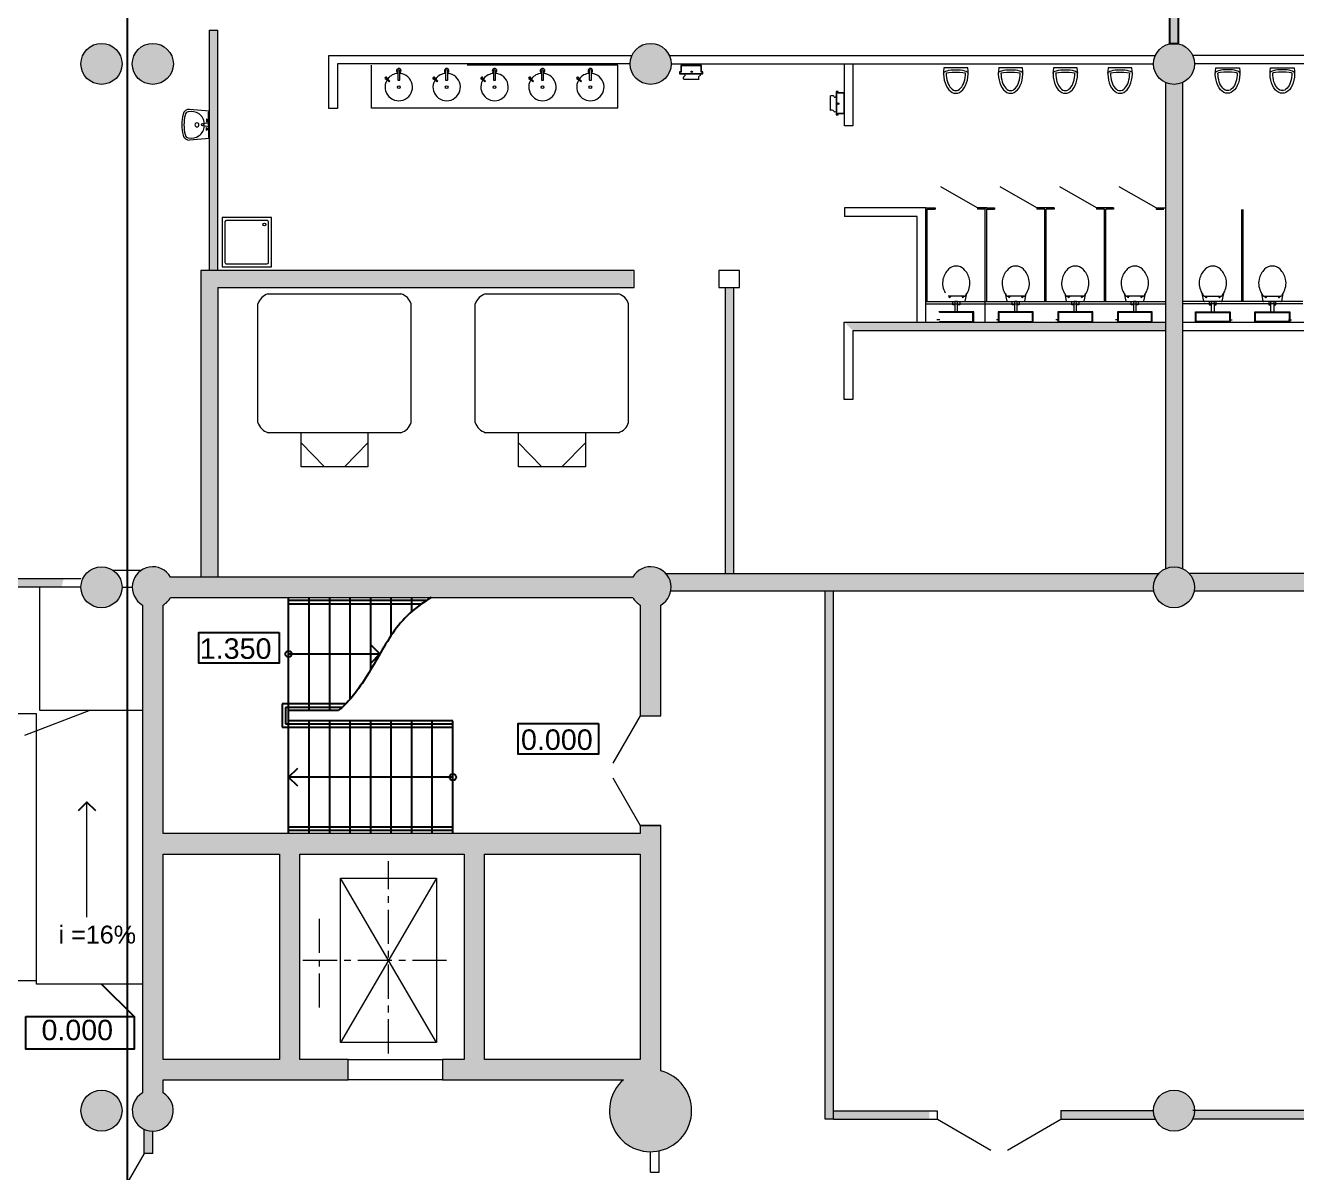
# Model space of a CAD drawing. Header units: millimetres. Extents: x 72919 to 485785, y -53256 to 338519.
# Drawn here: x 296849 to 315426, y 44520 to 61287 of the extents above; entities that cross this region are included whole.
import ezdxf
from ezdxf.enums import TextEntityAlignment as Align

# ---------------------------------------------------------------- set-up
doc = ezdxf.new("R2010")
doc.units = ezdxf.units.MM
doc.linetypes.add('CENTER', pattern=[2, 1.25, -0.25, 0.25, -0.25])
doc.linetypes.add('CONTI', pattern=[0])
doc.layers.add('1', color=7, linetype='Continuous')
for name, color, linetype, lineweight in [('door', 177, 'Continuous', 9), ('equipments', 137, 'CONTI', 20), ('h', 7, 'Continuous', 9), ('lifts', 7, 'Continuous', 35), ('stairs', 4, 'Continuous', 5), ('wall', 5, 'Continuous', 40)]:
    doc.layers.add(name, color=color, linetype=linetype, lineweight=lineweight)
doc.styles.add('Arial Cyr', font='arial.ttf', dxfattribs={"width": 0.95})
doc.styles.add('STW_ARIAL', font='arial.ttf')
doc.styles.add('МВВ-22', font='arial.ttf', dxfattribs={"height": 300})

# ---------------------------------------------------------------- blocks, each defined once
blk = doc.blocks.new('ваааа')
at = {"layer": 'equipments'}
for p, q in [((-369642, -1782120), (-369672, -1782444)), ((-369201, -1782120), (-369642, -1782120)), ((-369621, -1782139), (-369642, -1782120)), ((-369450, -1782139), (-369621, -1782139)), ((-369518, -1782170), (-369493, -1782145)), ((-369518, -1782170), (-369468, -1782170)), ((-369468, -1782170), (-369493, -1782145)), ((-369450, -1782139), (-369450, -1782154)), ((-369421, -1782139), (-369450, -1782139)), ((-369450, -1782154), (-369439, -1782231)), ((-369421, -1782139), (-369393, -1782139)), ((-369393, -1782154), (-369402, -1782231)), ((-369393, -1782139), (-369221, -1782139)), ((-369393, -1782139), (-369393, -1782154)), ((-369378, -1782170), (-369353, -1782145)), ((-369328, -1782170), (-369378, -1782170)), ((-369328, -1782170), (-369353, -1782145)), ((-369221, -1782139), (-369201, -1782120)), ((-369201, -1782120), (-369171, -1782444))]:
    blk.add_line(p, q, dxfattribs=at)
blk.add_circle((-369421, -1782231), 18.6, dxfattribs=at)
for centre, radius, start, end in [((-369425, -1782416), 213, 94.8865, 193.5636), ((-369421, -1782326), 33.3, 89.9999, 269.9999), ((-369421, -1782326), 33.3, 269.9999, 89.9999), ((-369418, -1782416), 213, 346.4205, 84.8429), ((-369572, -1782453), 100, 174.8668, 259.4494), ((-369568, -1782454), 65, 190.4709, 259.3154), ((-369421, -1781831), 740, 256.7936, 269.992), ((-369418, -1781846), 691, 256.4574, 269.7643), ((-369424, -1781846), 691, 270.2355, 283.5424), ((-369421, -1781831), 740, 270.0079, 283.2062), ((-369274, -1782454), 65, 280.6844, 349.5289), ((-369271, -1782453), 100, 280.5504, 5.133)]:
    blk.add_arc(centre, radius, start, end, dxfattribs=at)
blk = doc.blocks.new('цукенгш')
at = {"layer": 'equipments'}
for p, q in [((-371910, -1780247), (-371910, -1780840)), ((-371295, -1780226), (-371888, -1780226)), ((-371274, -1780840), (-371274, -1780247)), ((-371888, -1780861), (-371295, -1780861))]:
    blk.add_line(p, q, dxfattribs=at)
blk.add_lwpolyline([(-371952, -1780184), (-371952, -1780904), (-371232, -1780904), (-371232, -1780184)], close=True, dxfattribs=at)
blk.add_circle((-371334, -1780802), 21.2, dxfattribs=at)
for centre, start, end in [((-371888, -1780247), 90.0001, 180.0001), ((-371295, -1780247), 0.0001, 90.0001), ((-371888, -1780840), 180.0001, 270.0001), ((-371295, -1780840), 270.0001, 0.0001)]:
    blk.add_arc(centre, 21.2, start, end, dxfattribs=at)
blk = doc.blocks.new('миприпм')
at = {"layer": 'equipments', "extrusion": (-5.61418e-17, 7.70757e-17, -1)}
blk.add_line((-374835, -1795300), (-375184, -1795300), dxfattribs=at)
for major_axis, ratio, start_param, end_param in [((0, -296), 0.607083, 1.317881, 4.965305), ((0, -257), 0.54742, 1.570796, 4.712389)]:
    blk.add_ellipse((-375009, -1795226), major_axis=major_axis, ratio=ratio, start_param=start_param, end_param=end_param, dxfattribs=at)
at = {"layer": 'equipments'}
for major_axis, ratio in [((180, 0), 0.270009), ((143, 0), 0.084246)]:
    blk.add_ellipse((-375009, -1795226), major_axis=major_axis, ratio=ratio, start_param=3.141593, end_param=6.283185, dxfattribs=at)
blk = doc.blocks.new('Джакузи')
at = {"layer": 'equipments'}
for points in [[(-854177, 561180), (-854177, 562913)], [(-854028, 563062), (-852086, 563062)], [(-851937, 561180), (-851937, 562913)], [(-854028, 561032), (-852086, 561032)], [(-852568, 561032), (-852568, 560532), (-853546, 560532), (-853546, 561032), (-852568, 561032)], [(-853546, 560884), (-853203, 560532)], [(-852568, 560884), (-852911, 560532)]]:
    blk.add_lwpolyline(points, dxfattribs=at)
for centre, start, end in [((-853960, 562844), 107.4611, 162.5389), ((-852154, 562844), 17.4611, 72.5389), ((-853960, 561249), 197.4611, 252.5389), ((-852154, 561249), 287.4611, 342.5389)]:
    blk.add_arc(centre, 228, start, end, dxfattribs=at)

msp = doc.modelspace()

# ---------------------------------------------------------------- hatches: boundary and pattern name
at = {"ltscale": 500, "true_color": 0x000000}
h = msp.add_hatch(color=18, dxfattribs=at)
h.dxf.hatch_style = 1
edge = h.paths.add_edge_path()
edge.add_line((297409.71794, 53199.99864), (294975.43377, 53199.99944))
edge.add_line((294975.43377, 53199.99944), (294975.43614, 53074.99944))
edge.add_line((294975.43614, 53074.99944), (297379.30211, 53074.99944))
edge.add_arc((298094.40876, 52967.19392), 723.18708, 161.221227941, 171.426962129, ccw=False)
h.paths.add_polyline_path([(294800.43379, 60724.99944), (294675.43379, 60724.99944), (294675.43379, 53074.99954), (294800.43379, 53074.9995)])
h.paths.add_polyline_path([(294800.43379, 68074.8962), (294675.43379, 68074.8962), (294675.43379, 60724.99944), (294800.43379, 60724.99944)])
h.paths.add_polyline_path([(297960.43379, 62500.52744), (294800.43379, 62500.52744), (294800.43379, 62375.52744), (297960.43379, 62375.52744)])
h.paths.add_polyline_path([(298335.43379, 62500.52744), (297960.43379, 62500.52744), (297960.43379, 62375.52744), (298335.43379, 62375.52744)])
h.paths.add_polyline_path([(298710.43379, 62500.52744), (298335.43379, 62500.52744), (298335.43379, 62375.52744), (298710.43379, 62375.52744)])
h.paths.add_polyline_path([(299535.43379, 62500.52744), (298710.43379, 62500.52744), (298710.43379, 62375.52744), (299535.43379, 62375.52744)])
h = msp.add_hatch(color=18, dxfattribs=at)
h.dxf.hatch_style = 1
h.paths.add_polyline_path([(313572.93379, 68081.58208), (313697.93379, 68081.58208), (313697.93379, 61018.41681), (313572.93379, 61018.41681)])
h = msp.add_hatch(color=18, dxfattribs=at)
h.dxf.hatch_style = 1
h.paths.add_polyline_path([(299660.43379, 62220.52744), (299535.43379, 62220.52744), (299535.43379, 65794.46182), (299660.43379, 65794.46182)])
h.paths.add_polyline_path([(299660.43379, 57704.64019), (299535.43379, 57704.64019), (299535.43379, 61219.99944), (299660.43379, 61219.99944)])
h = msp.add_hatch(color=18, dxfattribs=at)
h.dxf.hatch_style = 1
edge = h.paths.add_edge_path()
edge.add_arc((297960.43379, 60724.99944), 300, 0, 360)
h = msp.add_hatch(color=18, dxfattribs=at)
h.dxf.hatch_style = 1
edge = h.paths.add_edge_path()
edge.add_arc((298710.43379, 60724.99944), 300, 0, 360)
h = msp.add_hatch(color=18, dxfattribs=at)
h.dxf.hatch_style = 1
edge = h.paths.add_edge_path()
edge.add_arc((305985.43379, 60724.99944), 300, 0, 360)
h = msp.add_hatch(color=18, dxfattribs=at)
h.dxf.hatch_style = 1
edge = h.paths.add_edge_path()
edge.add_arc((313635.43379, 60724.99944), 300, 0, 360)
h = msp.add_hatch(color=18, dxfattribs=at)
h.dxf.hatch_style = 1
edge = h.paths.add_edge_path()
edge.add_arc((313635.43379, 53074.99944), 300, 65.449533108, 114.698213468, ccw=False)
edge.add_line((313760.08216, 53347.87814), (313760.08216, 60453.74039))
edge.add_line((313760.08216, 60453.74039), (313510.08216, 60453.74039))
edge.add_line((313510.08216, 60453.74039), (313510.08216, 53347.55581))
h = msp.add_hatch(color=18, dxfattribs=at)
h.dxf.hatch_style = 1
h.paths.add_polyline_path([(299410.43379, 57704.64019), (299410.43379, 53224.99944), (299660.43379, 53224.99944), (299660.43379, 57454.64019), (305725.01453, 57454.64019), (305725.01453, 57704.64019)])
h = msp.add_hatch(color=18, dxfattribs=at)
h.dxf.hatch_style = 1
h.paths.add_polyline_path([(307075.15373, 53274.99944), (307075.13383, 57454.53298), (307199.91801, 57454.53298), (307199.9379, 53274.99944)])
h = msp.add_hatch(color=18, dxfattribs=at)
h.dxf.hatch_style = 1
h.paths.add_polyline_path([(308817.10301, 56949.68636), (308937.10301, 56829.68636), (313510.08216, 56828.96652), (313510.08216, 56948.96652)])
h = msp.add_hatch(color=18, dxfattribs=at)
h.dxf.hatch_style = 1
edge = h.paths.add_edge_path()
edge.add_arc((297960.43379, 53074.99944), 300, 0, 360)
h = msp.add_hatch(color=18, dxfattribs=at)
h.dxf.hatch_style = 1
edge = h.paths.add_edge_path()
edge.add_line((306135.43379, 51194.99944), (306135.43379, 52815.19182))
edge.add_arc((305985.43379, 53074.99944), 300, 300, 510)
edge.add_line((305725.62616, 53224.99944), (298970.24141, 53224.99944))
edge.add_arc((298710.43379, 53074.99944), 300, 30, 240)
edge.add_line((298560.43379, 52815.19182), (298560.43379, 45684.80706))
edge.add_arc((298710.43379, 45424.99944), 300, 120, 420)
edge.add_line((298860.43379, 45684.80706), (298860.43379, 45874.99944))
edge.add_line((298860.43379, 45874.99944), (301565.43379, 45874.99944))
edge.add_line((301565.43379, 45874.99944), (301565.43379, 46174.99944))
edge.add_line((301565.43379, 46174.99944), (300860.43379, 46174.99944))
edge.add_line((300860.43379, 46174.99944), (300860.43379, 49174.99944))
edge.add_line((300860.43379, 49174.99944), (303260.43379, 49174.99944))
edge.add_line((303260.43379, 49174.99944), (303260.43379, 46174.99944))
edge.add_line((303260.43379, 46174.99944), (302945.43379, 46174.99944))
edge.add_line((302945.43379, 46174.99944), (302945.43379, 45874.99944))
edge.add_line((302945.43379, 45874.99944), (305588.57109, 45874.99944))
edge.add_arc((305985.43379, 45424.99944), 600, 131.409622109, 435.522487814)
edge.add_line((306135.43379, 46005.94695), (306135.43379, 49594.99944))
edge.add_line((306135.43379, 49594.99944), (305835.43379, 49594.99944))
edge.add_line((305835.43379, 49594.99944), (305835.43379, 49474.99944))
edge.add_line((305835.43379, 49474.99944), (298860.43379, 49474.99944))
edge.add_line((298860.43379, 49474.99944), (298860.43379, 52815.19182))
edge.add_arc((298710.43379, 53074.99944), 300, 300, 330)
edge.add_line((298970.24141, 52924.99944), (305725.62616, 52924.99944))
edge.add_arc((305985.43379, 53074.99944), 300, 210, 240)
edge.add_line((305835.43379, 52815.19182), (305835.43379, 51194.99944))
edge.add_line((305835.43379, 51194.99944), (306135.43379, 51194.99944))
h.paths.add_polyline_path([(300560.43379, 49174.99944), (300560.43379, 46174.99944), (298860.43379, 46174.99944), (298860.43379, 49174.99944)], flags=16)
h.paths.add_polyline_path([(305835.43379, 49174.99944), (305835.43379, 46174.99944), (303560.43379, 46174.99944), (303560.43379, 49174.99944)], flags=16)
h = msp.add_hatch(color=18, dxfattribs=at)
h.dxf.hatch_style = 1
edge = h.paths.add_edge_path()
edge.add_arc((313635.43379, 53074.99944), 300, 0, 360)
h = msp.add_hatch(color=18, dxfattribs=at)
h.dxf.hatch_style = 1
edge = h.paths.add_edge_path()
edge.add_arc((313635.43379, 53074.99944), 300, 138.189685104, 189.594068227, ccw=False)
edge.add_line((313411.82699, 53274.99944), (306209.04058, 53274.99944))
edge.add_line((306209.04058, 53274.99944), (306281.23777, 53024.99944))
edge.add_line((306281.23777, 53024.99944), (313339.6298, 53024.99944))
edge = h.paths.add_edge_path()
edge.add_arc((313635.43379, 53074.99944), 300, -9.594068227, 41.810314896, ccw=False)
edge.add_line((313931.23777, 53024.99944), (317289.99702, 53024.92216))
edge.add_line((317289.99702, 53024.92216), (317289.99702, 53274.92216))
edge.add_line((317289.99702, 53274.92216), (313859.04058, 53274.99944))
h = msp.add_hatch(color=18, dxfattribs=at)
h.dxf.hatch_style = 1
h.paths.add_polyline_path([(308660.43379, 53024.99944), (308535.43379, 53024.99944), (308535.43379, 45299.99944), (308660.43379, 45299.99944)])
h.paths.add_polyline_path([(310180.5814, 45419.99944), (308660.43379, 45419.99944), (308660.43379, 45299.99944), (310060.5814, 45299.99944), (310060.5814, 45424.99944), (310180.5814, 45424.99944)])
edge = h.paths.add_edge_path()
edge.add_line((313335.43379, 45424.99944), (311980.5814, 45424.99944))
edge.add_line((311980.5814, 45424.99944), (311980.5814, 45299.99944))
edge.add_line((311980.5814, 45299.99944), (313362.71598, 45299.99944))
edge.add_arc((313635.43379, 45424.99944), 300, 180, 204.624318352, ccw=False)
edge = h.paths.add_edge_path()
edge.add_line((317785.10742, 45424.99944), (313935.43379, 45424.99944))
edge.add_arc((313635.43379, 45424.99944), 300, -24.624318352, 0, ccw=False)
edge.add_line((313908.15159, 45299.99944), (317785.10742, 45299.99944))
edge.add_line((317785.10742, 45299.99944), (317785.10742, 45424.99944))
h = msp.add_hatch(color=18, dxfattribs=at)
h.dxf.hatch_style = 1
edge = h.paths.add_edge_path()
edge.add_arc((297960.43379, 45424.99944), 300, 0, 360)
h = msp.add_hatch(color=18, dxfattribs=at)
h.dxf.hatch_style = 1
edge = h.paths.add_edge_path()
edge.add_arc((313635.43379, 45424.99944), 300, 0, 360)
h = msp.add_hatch(color=18, dxfattribs=at)
h.dxf.hatch_style = 1
h.paths.add_polyline_path([(298710.43379, 45124.99944, -0.1078592265), (298585.43379, 45152.28164), (298585.43379, 44799.99944), (298710.43379, 44799.99944)])
at = {"layer": '1', "ltscale": 500, "true_color": 0x000000}
h = msp.add_hatch(color=18, dxfattribs=at)
h.dxf.hatch_style = 1
h.paths.add_polyline_path([(301404.99073, 60724.19337), (301284.99073, 60844.19337), (301284.99073, 60076.64019), (301404.99073, 60076.64019), (301404.99073, 60724.19337)], flags=0)
h = msp.add_hatch(color=18, dxfattribs=at)
h.dxf.hatch_style = 1
h.paths.add_polyline_path([(301284.99073, 60844.19337), (301404.99073, 60724.19337), (305685.43612, 60724.19337), (305685.43612, 60844.19337), (301284.99073, 60844.19337)], flags=0)
h = msp.add_hatch(color=18, dxfattribs=at)
h.dxf.hatch_style = 1
h.paths.add_polyline_path([(306285.43448, 60844.19337), (306285.43448, 60724.19337), (313335.43612, 60724.19337), (313335.43612, 60844.19337), (306285.43448, 60844.19337)], flags=0)
h = msp.add_hatch(color=18, dxfattribs=at)
h.dxf.hatch_style = 1
h.paths.add_polyline_path([(313935.43394, 60843.99309), (313935.43394, 60723.99309), (320985.43666, 60723.99309), (320985.43666, 60843.99309), (313935.43394, 60843.99309)], flags=0)
h = msp.add_hatch(color=18, dxfattribs=at)
h.dxf.hatch_style = 1
h.paths.add_polyline_path([(308937.10301, 60723.9378), (308817.10301, 60723.9378), (308817.10301, 59819.6865), (308937.10301, 59819.6865), (308937.10301, 60723.9378)], flags=0)
h = msp.add_hatch(color=18, dxfattribs=at)
h.dxf.hatch_style = 1
h.paths.add_polyline_path([(309887.08216, 58499.6865), (310007.08216, 58619.6865), (308817.10301, 58619.6865), (308817.10301, 58499.6865), (309887.08216, 58499.6865)], flags=0)
h = msp.add_hatch(color=18, dxfattribs=at)
h.dxf.hatch_style = 1
h.paths.add_polyline_path([(310007.08216, 58619.6865), (309887.08216, 58499.6865), (309887.08216, 56829.69263), (310007.08216, 56949.69284), (310007.08216, 58619.6865)], flags=0)
h = msp.add_hatch(color=18, dxfattribs=at)
h.dxf.hatch_style = 1
h.paths.add_polyline_path([(308935.10301, 56824.68636), (308815.10301, 56944.68636), (308815.10301, 55819.19477), (308935.10301, 55819.19477), (308935.10301, 56824.68636)], flags=0)
h = msp.add_hatch(color=18, dxfattribs=at)
h.dxf.hatch_style = 1
h.paths.add_polyline_path([(317427.06132, 56829.70435), (317547.06132, 56949.70435), (313757.08216, 56949.70435), (313757.08216, 56829.70435), (317427.06132, 56829.70435)], flags=0)

# ---------------------------------------------------------------- linework, layer by layer
at = {"color": 18, "ltscale": 500, "true_color": 0x000000}
for p, q in [((300695.43379, 52099.90421), (302028.71739, 52099.90504)), ((301529.51524, 51369.90421), (300600.43379, 51369.90421)), ((300600.43379, 51369.90421), (300600.43379, 51029.90421)), ((300650.43379, 51319.90421), (300650.43379, 51079.90421)), ((301476.67253, 51319.90421), (300650.43379, 51319.90421)), ((300600.43379, 51029.90421), (303095.43379, 51029.90421)), ((300650.43379, 51079.90421), (303095.43379, 51079.90421)), ((303095.43379, 50299.90496), (300695.43304, 50299.90346))]:
    msp.add_line(p, q, dxfattribs=at)
for points in [[(298335.43379, 98177.18863), (298335.43379, 24530.8122)], [(298335.43379, 98177.18863), (298335.43379, 24530.8122)], [(300695.43379, 49474.90421), (300695.43379, 52924.90421)], [(302707.82827, 52879.90421), (300695.43379, 52879.90421)], [(302634.73381, 52829.90421), (300695.43379, 52829.90421)], [(300995.43379, 51274.90421), (300995.43379, 52924.90421)], [(301295.43379, 51274.90421), (301295.43379, 52924.90421)], [(301595.43379, 51440.04476), (301595.43379, 52924.90421)], [(301895.43379, 51872.78672), (301895.43379, 52924.90421)], [(302195.43379, 52371.30498), (302195.43379, 52924.90421)], [(302495.43379, 52721.19299), (302495.43379, 52924.90421)], [(300555.4624, 52414.90421), (300555.4624, 51966.84709), (299381.66906, 51966.84709), (299381.66906, 52414.90421), (300555.4624, 52414.90421)], [(301900.29716, 51971.48465), (302028.71843, 52099.90609), (301900.29699, 52228.32736)], [(301424.72684, 51274.90421), (300695.43379, 51274.90421)], [(303095.43379, 51124.90421), (300695.43379, 51124.90421)], [(300995.43379, 49474.90421), (300995.43379, 51124.90421)], [(301295.43379, 49474.90421), (301295.43379, 51124.90421)], [(301595.43379, 49474.90421), (301595.43379, 51124.90421)], [(301895.43379, 49474.90421), (301895.43379, 51124.90421)], [(302195.43379, 49474.90421), (302195.43379, 51124.90421)], [(302495.43379, 49474.90421), (302495.43379, 51124.90421)], [(302795.43379, 49474.90421), (302795.43379, 51124.90421)], [(303095.43379, 49474.90421), (303095.43379, 51124.90421)], [(305221.86882, 51083.75564), (305221.86882, 50635.69852), (304048.07548, 50635.69852), (304048.07548, 51083.75564), (305221.86882, 51083.75564)], [(300823.85393, 50428.32377), (300695.43266, 50299.90234), (300823.85409, 50171.48107)], [(297876.16827, 49805.44559), (297747.74683, 49933.86686), (297619.32556, 49805.44543)], [(303095.43379, 49569.90421), (300695.43379, 49569.90421)], [(303095.43379, 49519.90421), (300695.43379, 49519.90421)], [(298437.99897, 46802.61041), (297960.43379, 47274.99944)]]:
    msp.add_lwpolyline(points, dxfattribs=at)
for points in [[(313572.93379, 68081.58208), (313697.93379, 68081.58208), (313697.93379, 61018.41681), (313572.93379, 61018.41681)], [(296856.54007, 46802.61332), (298437.99897, 46802.61041), (298437.99814, 46323.21072), (296856.53925, 46323.21364)]]:
    msp.add_lwpolyline(points, close=True, dxfattribs=at)
for centre in [(300695.43379, 52099.90421), (303095.43379, 50299.90421)]:
    msp.add_circle(centre, 47.15975, dxfattribs=at)
msp.add_open_spline([(302778.05601, 52924.90421), (302650.58626, 52845.40072), (302322.62992, 52612.08393), (302002.2375, 52050.04325), (301680.2312, 51507.01026), (301479.58985, 51320.62509), (301424.72684, 51274.90421)], degree=3, knots=[290.4222048742, 290.4222048742, 290.4222048742, 290.4222048742, 736.1981615021, 1501.8926358691, 2223.837016862, 2490.5763718328, 2490.5763718328, 2490.5763718328, 2490.5763718328], dxfattribs=at)
at = {"layer": 'door', "ltscale": 100}
for p, q in [((305835.43379, 51194.90421), (305435.43379, 50502.08389)), ((305435.43379, 50287.72453), (305835.43379, 49594.90421)), ((310180.5814, 45299.99944), (310960.00426, 44849.99944)), ((311201.15854, 44849.99944), (311980.5814, 45299.99944))]:
    msp.add_line(p, q, dxfattribs=at)
at = {"layer": 'door'}
msp.add_line((298585.43379, 44799.99944), (298135.43379, 44020.57658), dxfattribs=at)
at = {"layer": 'equipments'}
for p, q in [((301904.99073, 60076.64019), (301904.99073, 60706.64019)), ((305504.99073, 60706.64019), (303304.99073, 60706.64019)), ((305504.99073, 60076.64019), (305504.99073, 60706.64019)), ((302114.16924, 60511.11395), (302124.77021, 60521.72618)), ((302163.52592, 60461.80966), (302114.16924, 60511.11395)), ((302124.80145, 60521.75745), (302174.15813, 60472.45316)), ((302174.15888, 60471.03895), (302164.94014, 60461.81041)), ((302814.16924, 60511.11395), (302824.77021, 60521.72618)), ((302863.52592, 60461.80966), (302814.16924, 60511.11395)), ((302824.80145, 60521.75745), (302874.15813, 60472.45316)), ((302874.15888, 60471.03895), (302864.94014, 60461.81041)), ((303514.16924, 60511.11395), (303524.77021, 60521.72618)), ((303563.52592, 60461.80966), (303514.16924, 60511.11395)), ((303524.80145, 60521.75745), (303574.15813, 60472.45316)), ((303574.15888, 60471.03895), (303564.94014, 60461.81041)), ((304214.16924, 60511.11395), (304224.77021, 60521.72618)), ((304263.52592, 60461.80966), (304214.16924, 60511.11395)), ((304224.80145, 60521.75745), (304274.15813, 60472.45316)), ((304274.15888, 60471.03895), (304264.94014, 60461.81041)), ((304914.16924, 60511.11395), (304924.77021, 60521.72618)), ((304963.52592, 60461.80966), (304914.16924, 60511.11395)), ((304924.80145, 60521.75745), (304974.15813, 60472.45316)), ((304974.15888, 60471.03895), (304964.94014, 60461.81041)), ((305504.99073, 60076.64019), (301904.99073, 60076.64019)), ((310762.08216, 58619.6865), (310225.14641, 58929.6865)), ((311632.08216, 58619.6865), (311095.14641, 58929.6865)), ((312502.08216, 58619.6865), (311965.14641, 58929.6865)), ((313372.08216, 58619.6865), (312835.14641, 58929.6865)), ((310007.08216, 58619.6865), (310142.08216, 58619.6865)), ((310027.08216, 58599.6865), (310142.08216, 58599.6865)), ((310027.08216, 57249.6865), (310027.08216, 58599.6865)), ((310142.08216, 58619.6865), (310142.08216, 58599.6865)), ((310897.08216, 58619.6865), (310762.08216, 58619.6865)), ((310762.08216, 58619.6865), (310762.08216, 58599.6865)), ((310877.08216, 58599.6865), (310762.08216, 58599.6865)), ((310877.08216, 56949.68636), (310877.08216, 58619.6865)), ((310877.08216, 58619.6865), (311012.08216, 58619.6865)), ((310877.08216, 57249.6865), (310877.08216, 58599.6865)), ((310897.08216, 58599.6865), (311012.08216, 58599.6865)), ((310897.08216, 57249.6865), (310897.08216, 58599.6865)), ((311012.08216, 58619.6865), (311012.08216, 58599.6865)), ((311767.08216, 58619.6865), (311632.08216, 58619.6865)), ((311632.08216, 58619.6865), (311632.08216, 58599.6865)), ((311747.08216, 58599.6865), (311632.08216, 58599.6865)), ((311882.08216, 58619.6865), (311747.08216, 58619.6865)), ((311747.08216, 57249.6865), (311747.08216, 58599.6865)), ((311767.08216, 57249.6865), (311767.08216, 58599.6865)), ((311882.08216, 58599.6865), (311767.08216, 58599.6865)), ((311882.08216, 58619.6865), (311882.08216, 58599.6865)), ((312637.08216, 58619.6865), (312502.08216, 58619.6865)), ((312502.08216, 58619.6865), (312502.08216, 58599.6865)), ((312617.08216, 58599.6865), (312502.08216, 58599.6865)), ((312752.08216, 58619.6865), (312617.08216, 58619.6865)), ((312617.08216, 57249.6865), (312617.08216, 58599.6865)), ((312637.08216, 57249.6865), (312637.08216, 58599.6865)), ((312752.08216, 58599.6865), (312637.08216, 58599.6865)), ((312752.08216, 58619.6865), (312752.08216, 58599.6865)), ((313372.08216, 58619.6865), (313507.08216, 58619.6865)), ((313372.08216, 58619.6865), (313372.08216, 58599.6865)), ((313372.08216, 58599.6865), (313487.08216, 58599.6865)), ((314627.08216, 57249.6865), (314627.08216, 58598.6865)), ((314647.08216, 57249.6865), (314647.08216, 58598.6865)), ((310007.08216, 57249.6865), (311767.08216, 57249.6865)), ((310007.08216, 57219.6865), (311767.08216, 57219.6865)), ((310329.85216, 57249.68667), (310432.08216, 57249.68653)), ((310569.88683, 57329.68634), (310334.27772, 57329.68666)), ((310366.00894, 57329.68662), (310366.00893, 57320.99566)), ((310401.0821, 57203.68657), (310401.08216, 57249.68657)), ((310432.08216, 57249.68653), (310432.08195, 57099.68653)), ((310472.08216, 57249.68647), (310432.08216, 57249.68653)), ((310472.08195, 57099.68647), (310472.08216, 57249.68647)), ((310472.08216, 57249.68647), (310574.31216, 57249.68633)), ((310503.08216, 57249.68643), (310503.0821, 57203.68643)), ((310538.15561, 57329.68638), (310538.1556, 57320.99542)), ((310559.79407, 57329.68635), (310559.79406, 57320.99539)), ((310584.10217, 57257.66632), (310606.65232, 57367.38628)), ((310606.65232, 57367.38628), (310614.50234, 57380.58627)), ((311159.66234, 57380.58672), (311167.35233, 57368.18671)), ((311167.35233, 57368.18671), (311190.06217, 57257.66668)), ((311199.85216, 57249.68667), (311302.08216, 57249.68653)), ((311439.88683, 57329.68634), (311204.27772, 57329.68666)), ((311214.37048, 57329.68665), (311214.37046, 57320.99569)), ((311236.00894, 57329.68662), (311236.00893, 57320.99566)), ((311271.0821, 57203.68657), (311271.08216, 57249.68657)), ((311302.08216, 57249.68653), (311302.08195, 57099.68653)), ((311342.08216, 57249.68647), (311302.08216, 57249.68653)), ((311342.08195, 57099.68647), (311342.08216, 57249.68647)), ((311342.08216, 57249.68647), (311444.31216, 57249.68633)), ((311373.08216, 57249.68643), (311373.0821, 57203.68643)), ((311408.15561, 57329.68638), (311408.1556, 57320.99542)), ((311429.79407, 57329.68635), (311429.79406, 57320.99539)), ((311454.10217, 57257.66632), (311476.65232, 57367.38628)), ((311476.65232, 57367.38628), (311484.50234, 57380.58627)), ((311747.08216, 57249.6865), (312637.08216, 57249.6865)), ((311747.08216, 57219.6865), (312637.08216, 57219.6865)), ((312029.66234, 57380.58672), (312037.35233, 57368.18671)), ((312037.35233, 57368.18671), (312060.06217, 57257.66668)), ((312069.85216, 57249.68667), (312172.08216, 57249.68653)), ((312309.88683, 57329.68634), (312074.27772, 57329.68666)), ((312084.37048, 57329.68665), (312084.37046, 57320.99569)), ((312106.00894, 57329.68662), (312106.00893, 57320.99566)), ((312141.0821, 57203.68657), (312141.08216, 57249.68657)), ((312172.08216, 57249.68653), (312172.08195, 57099.68653)), ((312212.08216, 57249.68647), (312172.08216, 57249.68653)), ((312212.08195, 57099.68647), (312212.08216, 57249.68647)), ((312212.08216, 57249.68647), (312314.31216, 57249.68633)), ((312243.08216, 57249.68643), (312243.0821, 57203.68643)), ((312278.15561, 57329.68638), (312278.1556, 57320.99542)), ((312299.79407, 57329.68635), (312299.79406, 57320.99539)), ((312324.10217, 57257.66632), (312346.65232, 57367.38628)), ((312346.65232, 57367.38628), (312354.50234, 57380.58627)), ((312617.08216, 57249.6865), (313507.08216, 57249.6865)), ((312617.08216, 57219.6865), (313507.08216, 57219.6865)), ((312899.66234, 57380.58672), (312907.35233, 57368.18671)), ((312907.35233, 57368.18671), (312930.06217, 57257.66668)), ((312939.85216, 57249.68667), (313042.08216, 57249.68653)), ((313179.88683, 57329.68634), (312944.27772, 57329.68666)), ((312954.37048, 57329.68665), (312954.37046, 57320.99569)), ((312976.00894, 57329.68662), (312976.00893, 57320.99566)), ((313011.0821, 57203.68657), (313011.08216, 57249.68657)), ((313042.08216, 57249.68653), (313042.08195, 57099.68653)), ((313082.08216, 57249.68647), (313042.08216, 57249.68653)), ((313082.08195, 57099.68647), (313082.08216, 57249.68647)), ((313082.08216, 57249.68647), (313184.31216, 57249.68633)), ((313113.08216, 57249.68643), (313113.0821, 57203.68643)), ((313148.15561, 57329.68638), (313148.1556, 57320.99542)), ((313169.79407, 57329.68635), (313169.79406, 57320.99539)), ((313194.10217, 57257.66632), (313216.65232, 57367.38628)), ((313216.65232, 57367.38628), (313224.50234, 57380.58627)), ((314647.08216, 57249.6865), (313757.08216, 57249.6865)), ((314647.08216, 57219.6865), (313757.08216, 57219.6865)), ((314047.512, 57367.38628), (314039.66198, 57380.58627)), ((314070.06215, 57257.66632), (314047.512, 57367.38628)), ((314182.08216, 57249.68647), (314079.85216, 57249.68633)), ((314084.2775, 57329.68634), (314319.88661, 57329.68666)), ((314094.37025, 57329.68635), (314094.37027, 57320.99539)), ((314116.00872, 57329.68638), (314116.00873, 57320.99542)), ((314151.08216, 57249.68643), (314151.08223, 57203.68643)), ((314182.08216, 57249.68647), (314222.08216, 57249.68653)), ((314182.08237, 57099.68647), (314182.08216, 57249.68647)), ((314324.31216, 57249.68667), (314222.08216, 57249.68653)), ((314222.08216, 57249.68653), (314222.08237, 57099.68653)), ((314253.08223, 57203.68657), (314253.08216, 57249.68657)), ((314288.15539, 57329.68662), (314288.1554, 57320.99566)), ((314309.79385, 57329.68665), (314309.79386, 57320.99569)), ((314356.812, 57368.18671), (314334.10215, 57257.66668)), ((314364.50198, 57380.58672), (314356.812, 57368.18671)), ((315517.08216, 57249.6865), (314627.08216, 57249.6865)), ((315517.08216, 57219.6865), (314627.08216, 57219.6865)), ((314917.512, 57367.38628), (314909.66198, 57380.58627)), ((314940.06215, 57257.66632), (314917.512, 57367.38628)), ((315052.08216, 57249.68647), (314949.85216, 57249.68633)), ((314954.2775, 57329.68634), (315189.88661, 57329.68666)), ((314964.37025, 57329.68635), (314964.37027, 57320.99539)), ((314986.00872, 57329.68638), (314986.00873, 57320.99542)), ((315021.08216, 57249.68643), (315021.08223, 57203.68643)), ((315052.08216, 57249.68647), (315092.08216, 57249.68653)), ((315052.08237, 57099.68647), (315052.08216, 57249.68647)), ((315194.31216, 57249.68667), (315092.08216, 57249.68653)), ((315092.08216, 57249.68653), (315092.08237, 57099.68653)), ((315123.08223, 57203.68657), (315123.08216, 57249.68657)), ((315158.15539, 57329.68662), (315158.1554, 57320.99566)), ((315179.79385, 57329.68665), (315179.79386, 57320.99569)), ((315226.812, 57368.18671), (315204.10215, 57257.66668)), ((315234.50198, 57380.58672), (315226.812, 57368.18671)), ((310432.08195, 57099.68653), (310197.08195, 57099.68685)), ((310697.08194, 57089.68616), (310207.08194, 57089.68684)), ((310432.0821, 57203.68653), (310401.0821, 57203.68657)), ((310472.08195, 57099.68647), (310432.08195, 57099.68653)), ((310707.08195, 57099.68615), (310472.08195, 57099.68647)), ((310503.0821, 57203.68643), (310472.0821, 57203.68647)), ((310697.08176, 56959.68616), (310697.08194, 57089.68616)), ((310707.08175, 56949.68615), (310707.08195, 57099.68615)), ((311067.08195, 57099.68685), (311067.08175, 56949.68685)), ((311302.08195, 57099.68653), (311067.08195, 57099.68685)), ((311077.08194, 57089.68684), (311077.08176, 56959.68684)), ((311567.08194, 57089.68616), (311077.08194, 57089.68684)), ((311302.0821, 57203.68653), (311271.0821, 57203.68657)), ((311342.08195, 57099.68647), (311302.08195, 57099.68653)), ((311577.08195, 57099.68615), (311342.08195, 57099.68647)), ((311373.0821, 57203.68643), (311342.0821, 57203.68647)), ((311567.08176, 56959.68616), (311567.08194, 57089.68616)), ((311577.08175, 56949.68615), (311577.08195, 57099.68615)), ((311937.08195, 57099.68685), (311937.08175, 56949.68685)), ((312172.08195, 57099.68653), (311937.08195, 57099.68685)), ((311947.08194, 57089.68684), (311947.08176, 56959.68684)), ((312437.08194, 57089.68616), (311947.08194, 57089.68684)), ((312172.0821, 57203.68653), (312141.0821, 57203.68657)), ((312212.08195, 57099.68647), (312172.08195, 57099.68653)), ((312447.08195, 57099.68615), (312212.08195, 57099.68647)), ((312243.0821, 57203.68643), (312212.0821, 57203.68647)), ((312437.08176, 56959.68616), (312437.08194, 57089.68616)), ((312447.08175, 56949.68615), (312447.08195, 57099.68615)), ((312807.08195, 57099.68685), (312807.08175, 56949.68685)), ((313042.08195, 57099.68653), (312807.08195, 57099.68685)), ((312817.08194, 57089.68684), (312817.08176, 56959.68684)), ((313307.08194, 57089.68616), (312817.08194, 57089.68684)), ((313042.0821, 57203.68653), (313011.0821, 57203.68657)), ((313082.08195, 57099.68647), (313042.08195, 57099.68653)), ((313317.08195, 57099.68615), (313082.08195, 57099.68647)), ((313113.0821, 57203.68643), (313082.0821, 57203.68647)), ((313307.08176, 56959.68616), (313307.08194, 57089.68616)), ((313317.08175, 56949.68615), (313317.08195, 57099.68615)), ((313947.08237, 57099.68615), (314182.08237, 57099.68647)), ((313947.08258, 56949.68615), (313947.08237, 57099.68615)), ((313957.08238, 57089.68616), (314447.08238, 57089.68684)), ((313957.08256, 56959.68616), (313957.08238, 57089.68616)), ((314151.08223, 57203.68643), (314182.08223, 57203.68647)), ((314182.08237, 57099.68647), (314222.08237, 57099.68653)), ((314222.08223, 57203.68653), (314253.08223, 57203.68657)), ((314222.08237, 57099.68653), (314457.08237, 57099.68685)), ((314447.08238, 57089.68684), (314447.08256, 56959.68684)), ((314457.08237, 57099.68685), (314457.08258, 56949.68685)), ((314817.08237, 57099.68615), (315052.08237, 57099.68647)), ((314817.08258, 56949.68615), (314817.08237, 57099.68615)), ((314827.08238, 57089.68616), (315317.08238, 57089.68684)), ((314827.08256, 56959.68616), (314827.08238, 57089.68616)), ((315021.08223, 57203.68643), (315052.08223, 57203.68647)), ((315052.08237, 57099.68647), (315092.08237, 57099.68653)), ((315092.08223, 57203.68653), (315123.08223, 57203.68657)), ((315092.08237, 57099.68653), (315327.08237, 57099.68685)), ((315317.08238, 57089.68684), (315317.08256, 56959.68684)), ((315327.08237, 57099.68685), (315327.08258, 56949.68685)), ((310196.13179, 56984.17685), (310170.05179, 56984.17689)), ((310214.16179, 56984.17683), (310196.13179, 56984.17685)), ((310197.08175, 56949.68685), (310707.08175, 56949.68615)), ((310207.08176, 56959.68684), (310697.08176, 56959.68616)), ((311066.13179, 56984.17685), (311040.05179, 56984.17689)), ((311066.13179, 56984.17685), (311084.16179, 56984.17683)), ((311067.08175, 56949.68685), (311577.08175, 56949.68615)), ((311077.08176, 56959.68684), (311567.08176, 56959.68616)), ((311936.13179, 56984.17685), (311910.05179, 56984.17689)), ((311954.16179, 56984.17683), (311936.13179, 56984.17685)), ((311937.08175, 56949.68685), (312447.08175, 56949.68615)), ((311947.08176, 56959.68684), (312437.08176, 56959.68616)), ((312806.13179, 56984.17685), (312780.05179, 56984.17689)), ((312824.16179, 56984.17683), (312806.13179, 56984.17685)), ((312807.08175, 56949.68685), (313317.08175, 56949.68615)), ((312817.08176, 56959.68684), (313307.08176, 56959.68616)), ((314457.08258, 56949.68685), (313947.08258, 56949.68615)), ((314447.08256, 56959.68684), (313957.08256, 56959.68616)), ((314458.03253, 56984.17685), (314440.00253, 56984.17683)), ((314458.03253, 56984.17685), (314484.11253, 56984.17689)), ((315327.08258, 56949.68685), (314817.08258, 56949.68615)), ((315317.08256, 56959.68684), (314827.08256, 56959.68616)), ((315310.00253, 56984.17683), (315328.03253, 56984.17685)), ((315328.03253, 56984.17685), (315354.11253, 56984.17689))]:
    msp.add_line(p, q, dxfattribs=at)
for points in [[(302289.99073, 60624.1509), (302289.99073, 60490.76486, 0.4142135624), (302295.99073, 60484.76486), (302314.21172, 60484.76486, 0.4414653901), (302319.99071, 60490.7748), (302319.99071, 60624.17575)], [(302989.99073, 60624.1509), (302989.99073, 60490.76486, 0.4142135624), (302995.99073, 60484.76486), (303014.21172, 60484.76486, 0.4414653901), (303019.99071, 60490.7748), (303019.99071, 60624.17575)], [(303689.99073, 60624.1509), (303689.99073, 60490.76486, 0.4142135624), (303695.99073, 60484.76486), (303714.21172, 60484.76486, 0.4414653901), (303719.99071, 60490.7748), (303719.99071, 60624.17575)], [(304389.99073, 60624.1509), (304389.99073, 60490.76486, 0.4142135624), (304395.99073, 60484.76486), (304414.21172, 60484.76486, 0.4414653901), (304419.99071, 60490.7748), (304419.99071, 60624.17575)], [(305089.99073, 60624.1509), (305089.99073, 60490.76486, 0.4142135624), (305095.99073, 60484.76486), (305114.21172, 60484.76486, 0.4414653901), (305119.99071, 60490.7748), (305119.99071, 60624.17575)], [(306687.98978, 60579.92756, -1.0195180758), (306694.37827, 60545.81208, 0.3005700219), (306687.98978, 60495.61504), (306470.38978, 60495.61504, -0.3005700219), (306476.77827, 60545.81208, 1.0195180758), (306470.38978, 60579.92756)], [(308697.10301, 60042.25341, -1.0195180758), (308662.98753, 60035.86491, 0.3005700219), (308612.79049, 60042.25341), (308612.79049, 60259.85341, -0.3005700219), (308662.98753, 60253.46491, 1.0195180758), (308697.10301, 60259.85341)]]:
    msp.add_lwpolyline(points, format="xyb", dxfattribs=at)
for points in [[(306428.65423, 60699.92756), (306428.65423, 60609.92756), (306409.18978, 60609.92756), (306409.18978, 60579.92756), (306749.18978, 60579.92756), (306749.18978, 60609.92756), (306729.72533, 60609.92756), (306729.72533, 60699.92756)], [(306433.65423, 60694.92756), (306433.65423, 60604.92756), (306414.18978, 60604.92756), (306414.18978, 60584.92756), (306744.18978, 60584.92756), (306744.18978, 60604.92756), (306724.72533, 60604.92756), (306724.72533, 60694.92756)], [(308817.10301, 60301.58896), (308727.10301, 60301.58896), (308727.10301, 60321.05341), (308697.10301, 60321.05341), (308697.10301, 59981.05341), (308727.10301, 59981.05341), (308727.10301, 60000.51786), (308817.10301, 60000.51786)], [(308812.10301, 60296.58896), (308722.10301, 60296.58896), (308722.10301, 60316.05341), (308702.10301, 60316.05341), (308702.10301, 59986.05341), (308722.10301, 59986.05341), (308722.10301, 60005.51786), (308812.10301, 60005.51786)]]:
    msp.add_lwpolyline(points, close=True, dxfattribs=at)
for points in [[(306576.8318, 60609.92756), (306596.87848, 60609.92756)], [(306586.85514, 60619.95089), (306586.85514, 60599.90422)], [(308737.12635, 60143.38804), (308717.07967, 60143.38804)], [(308727.10301, 60153.41138), (308727.10301, 60133.3647)]]:
    msp.add_lwpolyline(points, dxfattribs=at)
for centre, radius in [((306586.85514, 60609.92756), 10.02334), ((302304.99073, 60386.64019), 20), ((303004.99073, 60386.64019), 20), ((303704.99073, 60386.64019), 20), ((304404.99073, 60386.64019), 20), ((305104.99073, 60386.64019), 20), ((308727.10301, 60143.38804), 10.02334)]:
    msp.add_circle(centre, radius, dxfattribs=at)
for centre, radius, start, end in [((302304.99073, 60386.64019), 200, 151.010199805, 84.915023899), ((302304.99073, 60386.64019), 200, 93.799467906, 142.798356305), ((302304.99073, 60624.1509), 33.25808, 296.979786629, 243.190972567), ((302304.99073, 60624.1509), 15, 0, 180), ((303004.99073, 60386.64019), 200, 151.010199805, 84.915023899), ((303004.99073, 60386.64019), 200, 93.799467906, 142.798356305), ((303004.99073, 60624.1509), 33.25808, 296.979786629, 243.190972567), ((303004.99073, 60624.1509), 15, 0, 180), ((303704.99073, 60386.64019), 200, 151.010199805, 84.915023899), ((303704.99073, 60386.64019), 200, 93.799467906, 142.798356305), ((303704.99073, 60624.1509), 33.25808, 296.979786629, 243.190972567), ((303704.99073, 60624.1509), 15, 0, 180), ((304404.99073, 60386.64019), 200, 151.010199805, 84.915023899), ((304404.99073, 60386.64019), 200, 93.799467906, 142.798356305), ((304404.99073, 60624.1509), 33.25808, 296.979786629, 243.190972567), ((304404.99073, 60624.1509), 15, 0, 180), ((305104.99073, 60386.64019), 200, 151.010199805, 84.915023899), ((305104.99073, 60386.64019), 200, 93.799467906, 142.798356305), ((305104.99073, 60624.1509), 33.25808, 296.979786629, 243.190972567), ((305104.99073, 60624.1509), 15, 0, 180), ((302119.46973, 60516.42006), 16.62904, 342.010212465, 288.221398404), ((302119.46973, 60516.42006), 7.5, 45.030425881, 225.030425881), ((302819.46973, 60516.42006), 16.62904, 342.010212465, 288.221398404), ((302819.46973, 60516.42006), 7.5, 45.030425881, 225.030425881), ((303519.46973, 60516.42006), 16.62904, 342.010212465, 288.221398404), ((303519.46973, 60516.42006), 7.5, 45.030425881, 225.030425881), ((304219.46973, 60516.42006), 16.62904, 342.010212465, 288.221398404), ((304219.46973, 60516.42006), 7.5, 45.030425881, 225.030425881), ((304919.46973, 60516.42006), 16.62904, 342.010212465, 288.221398404), ((304919.46973, 60516.42006), 7.5, 45.030425881, 225.030425881), ((310551.0528, 57510.66664), 300, 134.985079461, 166.96807954), ((310452.08266, 57609.6865), 160, 45.014920539, 134.984903113), ((310353.11252, 57510.66664), 300, 13.03192046, 45.014920539), ((311421.05252, 57510.66636), 300, 134.984920501, 166.966920518), ((311322.08266, 57609.6865), 160, 45.014920539, 134.984903113), ((311223.11252, 57510.66664), 300, 13.03192046, 45.014920539), ((312291.05252, 57510.66636), 300, 134.984920501, 166.966920518), ((312192.08266, 57609.6865), 160, 45.014920539, 134.984903113), ((312093.11252, 57510.66664), 300, 13.03192046, 45.014920539), ((313161.05252, 57510.66636), 300, 134.984920501, 166.966920518), ((313062.08266, 57609.6865), 160, 45.014920539, 134.984903113), ((312963.11252, 57510.66664), 300, 13.03192046, 45.014920539), ((314301.0518, 57510.66664), 300, 134.985079461, 166.96807954), ((314202.08166, 57609.6865), 160, 45.015079499, 134.985075008), ((314103.1118, 57510.66636), 300, 13.033079482, 45.015079499), ((315171.0518, 57510.66664), 300, 134.985079461, 166.96807954), ((315072.08166, 57609.6865), 160, 45.015079499, 134.985075008), ((314973.1118, 57510.66636), 300, 13.033079482, 45.015079499), ((310512.08279, 57519.68658), 260, 166.96807954, 190.942079462), ((310551.35278, 57527.27664), 300, 190.943079484, 209.27407947), ((310352.81255, 57527.27664), 300, 330.72592053, 349.056920516), ((310392.08254, 57519.68658), 260, 349.057920538, 13.03192046), ((311382.08254, 57519.68642), 260, 166.966920518, 190.941920491), ((311421.35255, 57527.27636), 300, 190.942920514, 209.273920527), ((311222.81255, 57527.27664), 300, 330.72592053, 349.056920516), ((311262.08254, 57519.68658), 260, 349.057920538, 13.03192046), ((312252.08254, 57519.68642), 260, 166.966920518, 190.941920491), ((312291.35255, 57527.27636), 300, 190.942920514, 209.273920527), ((312092.81255, 57527.27664), 300, 330.72592053, 349.056920516), ((312132.08254, 57519.68658), 260, 349.057920538, 13.03192046), ((313122.08254, 57519.68642), 260, 166.966920518, 190.941920491), ((313161.35255, 57527.27636), 300, 190.942920514, 209.273920527), ((312962.81255, 57527.27664), 300, 330.72592053, 349.056920516), ((313002.08254, 57519.68658), 260, 349.057920538, 13.03192046), ((314262.08179, 57519.68658), 260, 166.96807954, 190.942079462), ((314301.35178, 57527.27664), 300, 190.943079484, 209.27407947), ((314102.81178, 57527.27636), 300, 330.726079473, 349.057079486), ((314142.08179, 57519.68642), 260, 349.058079509, 13.033079482), ((315132.08179, 57519.68658), 260, 166.96807954, 190.942079462), ((315171.35178, 57527.27664), 300, 190.943079484, 209.27407947), ((314972.81178, 57527.27636), 300, 330.726079473, 349.057079486), ((315012.08179, 57519.68642), 260, 349.058079509, 13.033079482), ((310355.18969, 57320.99568), 10.81923, 179.999920492, 359.999920492), ((310548.97483, 57320.99541), 10.81923, 179.999920492, 359.999920492), ((310569.88686, 57349.68634), 20, 269.999920492, 326.944189366), ((310574.31218, 57259.68633), 10, 270.000920475, 348.389920476), ((310662.08222, 57289.68621), 90, 142.46692051, 146.944189366), ((310352.80255, 57527.28664), 300.01, 322.46692051, 327.792920512), ((311594.28271, 57641.29612), 506.82, 212.606920529, 215.843920488), ((311112.08222, 57289.68679), 90, 33.055651661, 37.532920517), ((311204.27774, 57349.68666), 20, 213.055651661, 269.999920492), ((311199.85218, 57259.68667), 10, 191.609920458, 269.99892051), ((311225.18969, 57320.99568), 10.81923, 179.999920492, 359.999920492), ((311418.97483, 57320.99541), 10.81923, 179.999920492, 359.999920492), ((311439.88686, 57349.68634), 20, 269.999920492, 326.944189366), ((311444.31218, 57259.68633), 10, 270.000920475, 348.389920476), ((311532.08222, 57289.68621), 90, 142.46692051, 146.944189366), ((311222.80255, 57527.28664), 300.01, 322.46692051, 327.792920512), ((312464.28271, 57641.29612), 506.82, 212.606920529, 215.843920488), ((311982.08222, 57289.68679), 90, 33.055651661, 37.532920517), ((312074.27774, 57349.68666), 20, 213.055651661, 269.999920492), ((312069.85218, 57259.68667), 10, 191.609920458, 269.99892051), ((312095.18969, 57320.99568), 10.81923, 179.999920492, 359.999920492), ((312288.97483, 57320.99541), 10.81923, 179.999920492, 359.999920492), ((312309.88686, 57349.68634), 20, 269.999920492, 326.944189366), ((312314.31218, 57259.68633), 10, 270.000920475, 348.389920476), ((312402.08222, 57289.68621), 90, 142.46692051, 146.944189366), ((312092.80255, 57527.28664), 300.01, 322.46692051, 327.792920512), ((313334.28271, 57641.29612), 506.82, 212.606920529, 215.843920488), ((312852.08222, 57289.68679), 90, 33.055651661, 37.532920517), ((312944.27774, 57349.68666), 20, 213.055651661, 269.999920492), ((312939.85218, 57259.68667), 10, 191.609920458, 269.99892051), ((312965.18969, 57320.99568), 10.81923, 179.999920492, 359.999920492), ((313158.97483, 57320.99541), 10.81923, 179.999920492, 359.999920492), ((313179.88686, 57349.68634), 20, 269.999920492, 326.944189366), ((313184.31218, 57259.68633), 10, 270.000920475, 348.389920476), ((313272.08222, 57289.68621), 90, 142.46692051, 146.944189366), ((312962.80255, 57527.28664), 300.01, 322.46692051, 327.792920512), ((314301.36178, 57527.28664), 300.01, 212.207079488, 217.53307949), ((313992.08211, 57289.68621), 90, 33.055810634, 37.53307949), ((314084.27747, 57349.68634), 20, 213.055810634, 270.000079508), ((314079.85215, 57259.68633), 10, 191.610079524, 269.999079525), ((314105.1895, 57320.99541), 10.81923, 180.000079454, 0.000079508), ((314298.97463, 57320.99568), 10.81923, 180.000079454, 0.000079508), ((314319.88658, 57349.68666), 20, 270.000079508, 326.944348339), ((314324.31215, 57259.68667), 10, 270.00107949, 348.390079542), ((314412.08211, 57289.68679), 90, 142.467079483, 146.944348339), ((313929.88162, 57641.29612), 506.82, 324.156079512, 327.393079471), ((315171.36178, 57527.28664), 300.01, 212.207079488, 217.53307949), ((314862.08211, 57289.68621), 90, 33.055810634, 37.53307949), ((314954.27747, 57349.68634), 20, 213.055810634, 270.000079508), ((314949.85215, 57259.68633), 10, 191.610079524, 269.999079525), ((314975.1895, 57320.99541), 10.81923, 180.000079454, 0.000079508), ((315168.97463, 57320.99568), 10.81923, 180.000079454, 0.000079508), ((315189.88658, 57349.68666), 20, 270.000079508, 326.944348339), ((315194.31215, 57259.68667), 10, 270.00107949, 348.390079542), ((315282.08211, 57289.68679), 90, 142.467079483, 146.944348339), ((314799.88162, 57641.29612), 506.82, 324.156079512, 327.393079471)]:
    msp.add_arc(centre, radius, start, end, dxfattribs=at)
at = {"layer": 'h', "ltscale": 0.007407}
msp.add_line((296841.01482, 50911.86273), (297780.94613, 51274.99944), dxfattribs=at)
at = {"layer": 'lifts', "color": 0, "linetype": 'CENTER', "lineweight": 20, "ltscale": 400}
for points in [[(302155.43379, 46261.53068), (302155.43379, 49070.77036)], [(301146.43379, 46931.14182), (301146.43379, 48312.85706)], [(303004.85256, 47621.99944), (300875.02713, 47621.99944)]]:
    msp.add_lwpolyline(points, dxfattribs=at)
at = {"layer": 'lifts', "color": 0, "lineweight": 15, "ltscale": 100}
for points in [[(302855.43379, 48821.99944), (301455.43379, 46421.99944)], [(302855.43379, 46421.99944), (301455.43379, 46421.99944), (301455.43379, 48821.99944), (302855.43379, 48821.99944), (302855.43379, 46421.99944), (301455.43379, 48821.99944)]]:
    msp.add_lwpolyline(points, dxfattribs=at)
msp.add_lwpolyline([(302945.43379, 46174.99944), (302945.43379, 45874.99944), (301565.43379, 45874.99944), (301565.43379, 46174.99944)], close=True, dxfattribs=at)
at = {"layer": 'stairs', "color": 4, "lineweight": 18}
for p, q in [((297060.43379, 51274.99944), (297060.43437, 53074.99876)), ((298560.43379, 51274.99944), (297060.43379, 51274.99944)), ((297010.43379, 51224.99944), (294676.60223, 51224.99944)), ((297010.43379, 47274.99944), (297010.43379, 51224.99944)), ((297747.74689, 48252.72096), (297747.74683, 49933.86686)), ((297010.43379, 47324.99944), (296060.43379, 47324.99944)), ((298560.43379, 47274.99944), (297010.43379, 47274.99944))]:
    msp.add_line(p, q, dxfattribs=at)
at = {"layer": 'wall', "color": 18, "lineweight": 18, "ltscale": 0.007407, "true_color": 0x000000}
for p, q in [((313572.93379, 68081.58208), (313572.93379, 61018.41681)), ((313697.93379, 68081.58208), (313697.93379, 61018.41681)), ((299535.43379, 61219.99944), (299660.43379, 61219.99944)), ((299660.43379, 57704.64019), (299660.43379, 61219.99944)), ((306260.69551, 60849.19337), (313360.17509, 60849.19337)), ((321010.08837, 60848.99309), (313910.78223, 60848.99309)), ((306285.43448, 60724.19337), (313335.43612, 60724.19337)), ((320985.43666, 60723.99309), (313935.43394, 60723.99309)), ((313510.08216, 60453.74039), (313510.08216, 53347.55581)), ((313760.08216, 60450.66629), (313760.08216, 53347.87814)), ((308817.10301, 58619.6865), (308817.10301, 58494.6865)), ((302995.57477, 57704.64019), (299410.43379, 57704.64019)), ((299410.43379, 57704.64019), (299410.43379, 53224.99944)), ((303375.57477, 57704.64019), (302995.57477, 57704.64019)), ((299660.43379, 57454.64019), (302995.57477, 57454.64019)), ((299660.43379, 57454.64019), (299660.43379, 53224.99944)), ((302995.57477, 57454.99944), (302995.57477, 57454.64019)), ((302995.57477, 57454.64019), (303375.57477, 57454.64019)), ((303375.57477, 57454.64019), (303375.57477, 57454.99944)), ((307075.14378, 57454.64019), (307075.14378, 53274.99944)), ((308815.10301, 55819.19477), (308815.10301, 56949.68636)), ((308815.10301, 56949.68636), (313510.08216, 56949.68636)), ((298127.32158, 53324.99856), (298544.3056, 53324.99856)), ((297660.43617, 53199.99856), (294800.43379, 53199.9995)), ((317059.9982, 53274.99944), (313859.04058, 53274.99944)), ((297660.43612, 53074.99856), (294675.43379, 53074.99954)), ((298260.43379, 53075.80486), (298410.43317, 53075.80486)), ((306281.23777, 53024.99944), (313339.6298, 53024.99944)), ((308535.43379, 45299.99944), (308535.43379, 53024.99944)), ((308660.43379, 45299.99944), (308660.43379, 53024.99944)), ((313931.23777, 53024.99944), (317059.9982, 53024.99944)), ((310180.5814, 45419.99944), (308660.43379, 45419.99944)), ((310180.5814, 45299.99944), (310180.5814, 45419.99944)), ((311980.5814, 45424.99944), (311980.5814, 45299.99944)), ((311980.5814, 45424.99944), (313335.43379, 45424.99944)), ((317785.10742, 45424.99944), (313908.15159, 45424.99944)), ((298585.43379, 44799.99944), (298585.43379, 45152.28163)), ((308660.43379, 45299.99944), (308535.43379, 45299.99944)), ((308660.43379, 45299.99944), (310060.5814, 45299.99944)), ((310060.5814, 45299.99944), (310180.5814, 45299.99944)), ((311980.5814, 45299.99944), (313362.71598, 45299.99944)), ((317785.10742, 45299.99944), (313908.15159, 45299.99944)), ((298710.43379, 44799.99944), (298710.43379, 45124.99944)), ((298710.43379, 44799.99944), (298585.43379, 44799.99944)), ((305985.43379, 44524.99944), (305985.43379, 44824.99944)), ((306110.43379, 44524.99944), (306110.43379, 44838.16471)), ((305985.43379, 44524.99944), (306110.43379, 44524.99944))]:
    msp.add_line(p, q, dxfattribs=at)
for points in [[(299535.43379, 61219.99944), (299535.43379, 57704.64019)], [(305685.43612, 60724.19337), (301409.99073, 60724.19337), (301409.99073, 60074.64019), (301284.99073, 60074.64019), (301284.99073, 60849.19337), (305710.17509, 60849.19337)], [(308942.03467, 60723.9378), (308942.03467, 59819.6865), (308817.10301, 59819.6865), (308817.10301, 60723.9378)], [(310007.08216, 56949.68636), (310007.08216, 58619.6865), (308817.10301, 58619.6865)], [(313760.08216, 56949.68636), (316387.08216, 56949.68636), (316387.08216, 58618.6865), (317047.0823, 58618.6865)], [(309882.08216, 56949.68636), (309882.08216, 58494.6865), (308817.10301, 58494.6865)], [(303375.57477, 57454.64019), (305745.01453, 57454.64019), (305745.01453, 57704.64019), (303375.57477, 57704.64019)], [(307199.93704, 53274.99944), (307200.00789, 57454.64019)], [(313510.08216, 56824.69886), (308940.10301, 56824.69099), (308940.10301, 55819.19457), (308815.10301, 55819.19457)], [(317547.06132, 55819.19611), (317422.06132, 55819.19611), (317422.06132, 56824.70435), (313760.08216, 56824.70435)], [(306209.04058, 53274.99944), (313411.82699, 53274.99944)], [(305835.43379, 51194.90421), (306135.43379, 51194.90421)], [(305835.43379, 49594.90421), (306135.43379, 49594.90421)], [(305835.43379, 49174.99944), (305835.43379, 46174.99944), (303560.43379, 46174.99944), (303560.43379, 49174.99944), (305835.43379, 49174.99944)]]:
    msp.add_lwpolyline(points, dxfattribs=at)
for points in [[(307285.08179, 57704.99907), (306985.0818, 57704.78565), (306985.0818, 57454.42639), (307285.08179, 57454.63981)], [(300560.43379, 49174.99944), (300560.43379, 46174.99944), (298860.43379, 46174.99944), (298860.43379, 49174.99944)]]:
    msp.add_lwpolyline(points, close=True, dxfattribs=at)
msp.add_lwpolyline([(306135.43379, 51194.99944), (306135.43379, 52815.19182, 1.3032253728), (305725.62616, 53224.99944), (298970.24141, 53224.99944, 1.3032253728), (298560.43379, 52815.19182), (298560.43379, 45684.80706, 3.7320508076), (298860.43379, 45684.80706), (298860.43379, 45874.99944), (301565.43379, 45874.99944), (301565.43379, 46174.99944), (300860.43379, 46174.99944), (300860.43379, 49174.99944), (303260.43379, 49174.99944), (303260.43379, 46174.99944), (302945.43379, 46174.99944), (302945.43379, 45874.99944), (305588.57109, 45874.99944, 4.019212101), (306135.43379, 46005.94695), (306135.43379, 49594.99944), (305835.43379, 49594.99944), (305835.43379, 49474.99944), (298860.43379, 49474.99944), (298860.43379, 52815.19182, 0.1316524976), (298970.24141, 52924.99944), (305725.62616, 52924.99944, 0.1316524976), (305835.43379, 52815.19182), (305835.43379, 51194.99944)], format="xyb", close=True, dxfattribs=at)
for centre in [(297960.43379, 60724.99944), (298710.43379, 60724.99944), (305985.43379, 60724.99944), (313635.43379, 60724.99944), (313635.43379, 60724.99944), (297960.43379, 53074.99944), (313635.43379, 53074.99944), (297960.43379, 45424.99944), (313635.43379, 45424.99944)]:
    msp.add_circle(centre, 300, dxfattribs=at)

# ---------------------------------------------------------------- block references
at = {"layer": 'equipments', "xscale": -1, "rotation": 180}
for p in [(685455.40097, -1734635.04065), (686255.40097, -1734635.04202), (687055.40097, -1734635.0434), (687855.40097, -1734635.04477)]:
    msp.add_blockref('миприпм', p, dxfattribs=at)
at = {"layer": 'equipments'}
for name, p, rotation in [('миприпм', (-60591.23665, -1734635.04477), 180), ('миприпм', (-59791.23665, -1734635.0434), 180), ('цукенгш', (-1480460.79001, 429711.25402), 90), ('цукенгш', (-1480460.79001, 429711.25402), 90)]:
    msp.add_blockref(name, p, dxfattribs=dict(at, rotation=rotation))
at = {"layer": 'equipments', "xscale": 0.9, "yscale": 0.9, "zscale": 0.9, "rotation": 270}
msp.add_blockref('ваааа', (1903448.54654, -272644.16768), dxfattribs=at)
at = {"layer": 'equipments'}
for p in [(1154423.15043, -505696.80907), (1157600.86829, -505696.80907)]:
    msp.add_blockref('Джакузи', p, dxfattribs=at)

# ---------------------------------------------------------------- texts
at = {"color": 18, "ltscale": 500, "true_color": 0x000000, "style": 'Arial Cyr'}
for s, p in [('1.350', (299396.17383, 52029.1943)), ('0.000', (304090.82036, 50698.04573))]:
    msp.add_text(s, height=300, dxfattribs=at).set_placement(p)
at = {"color": 5, "linetype": 'Continuous', "lineweight": 25, "ltscale": 100, "style": 'МВВ-22'}
msp.add_text('i =16%%%', height=262.5, rotation=0.000002743, dxfattribs=at).set_placement((297899.22662, 47998.60219), align=Align.MIDDLE_CENTER)
at = {"color": 18, "ltscale": 500, "true_color": 0x000000, "style": 'STW_ARIAL'}
msp.add_text('0.000', height=298.8, rotation=0.000098451, dxfattribs=at).set_placement((297606.61918, 46604.04611), align=Align.MIDDLE_CENTER)

doc.saveas('drawing.dxf')
